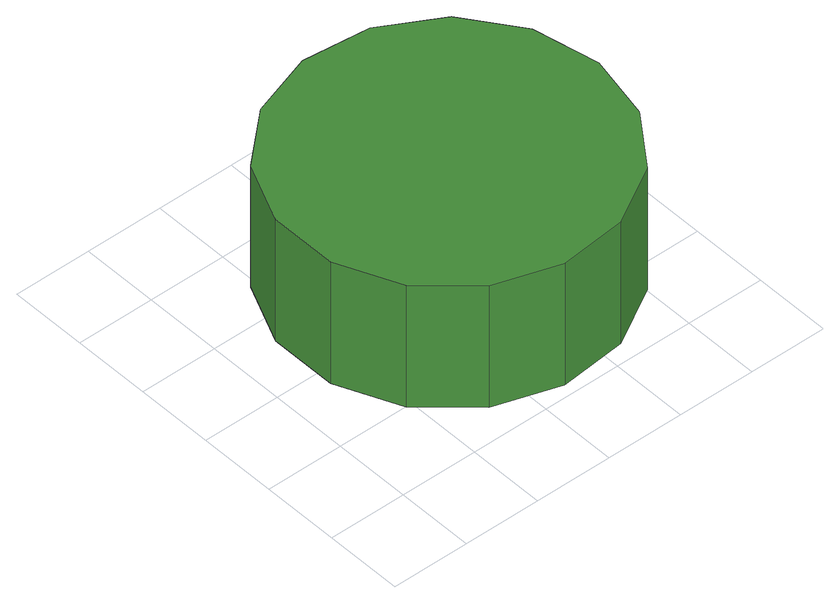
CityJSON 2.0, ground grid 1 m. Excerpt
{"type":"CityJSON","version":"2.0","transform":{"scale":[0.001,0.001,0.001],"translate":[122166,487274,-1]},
"CityObjects":{
"tree1":{"type":"SolitaryVegetationObject","attributes":{"function":"something"},"geometry":[{"type":"MultiSurface","lod":"1","boundaries":[[[0,1,2,3,4,5,6,7,8,9,10,11,12,13,14]],[[15,16,17,18,19,20,21,22,23,24,25,26,27,28,29]],[[0,29,28,1]],[[1,28,27,2]],[[2,27,26,3]],[[3,26,25,4]],[[4,25,24,5]],[[5,24,23,6]],[[6,23,22,7]],[[7,22,21,8]],[[8,21,20,9]],[[9,20,19,10]],[[10,19,18,11]],[[11,18,17,12]],[[12,17,16,13]],[[13,16,15,14]],[[14,15,29,0]]]}]}
},
"vertices":[
[4707,2232,2495],[4526,3085,2495],[4014,3789,2495],[3259,4225,2495],[2393,4316,2495],[1565,4047,2495],[917,3464,2495],[563,2668,2495],[563,1797,2495],[917,1001,2495],[1565,418,2495],[2393,149,2495],[3259,240,2495],[4014,676,2495],[4526,1380,2495],[4526,1380,752],[4014,676,752],[3259,240,752],[2393,149,752],[1565,418,752],[917,1001,752],[563,1797,752],[563,2668,752],[917,3464,752],[1565,4047,752],[2393,4316,752],[3259,4225,752],[4014,3789,752],[4526,3085,752],[4707,2232,752]
]}
